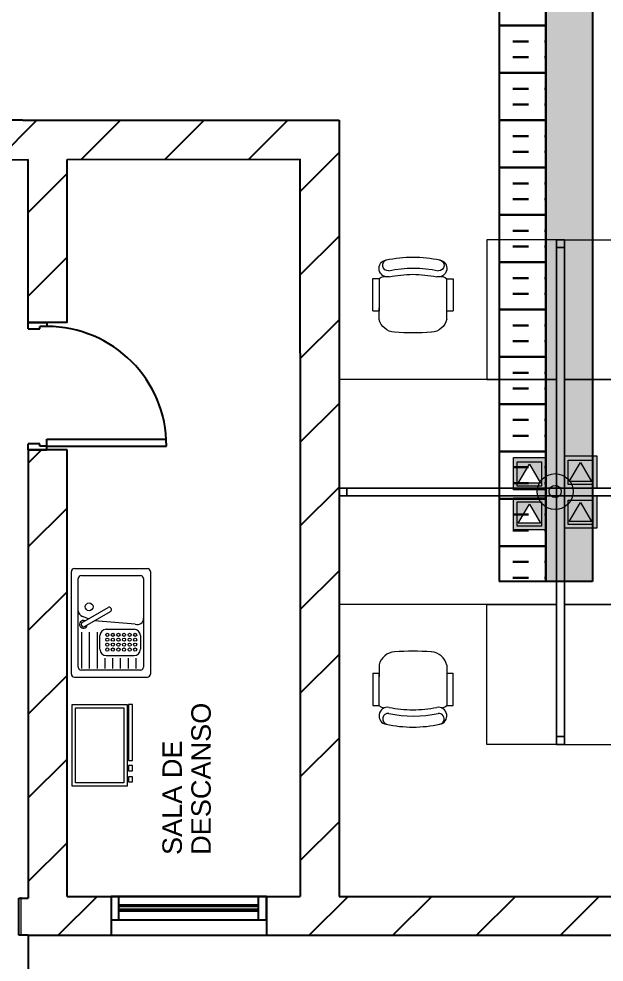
# Model space of a CAD drawing. Header units: millimetres. Extents: x 580 to 1830, y 656 to 1501.
# Drawn here: x 1476.8 to 1665.2, y 993.8 to 1297.6 of the extents above; entities that cross this region are included whole.
import ezdxf

# ---------------------------------------------------------------- set-up
doc = ezdxf.new("R2010")
doc.units = ezdxf.units.MM
doc.layers.add('001_Dark_1 30', color=7, linetype='Continuous', lineweight=0, true_color=0x242424)
doc.layers.add('separador', color=1, linetype='Continuous', lineweight=30, true_color=0xff0000)
for name, color, linetype, lineweight in [('1T Puntos voz y datos', 144, 'Continuous', 20), ('1T Ref', 7, 'Continuous', 30), ('instalacion electrica', 160, 'Continuous', 30), ('mobiliario', 253, 'Continuous', 15), ('Planta1', 250, 'Continuous', 15)]:
    doc.layers.add(name, color=color, linetype=linetype, lineweight=lineweight)
for name, color, linetype in [('bandeja', 250, 'Continuous'), ('Puertas', 7, 'Continuous'), ('tabiques', 70, 'Continuous'), ('Ventanas', 130, 'Continuous')]:
    doc.layers.add(name, color=color, linetype=linetype)
doc.layers.add('cableado telecomunicaciones', color=7, linetype='Continuous', true_color=0xe679fc)
doc.styles.get("Standard").update_dxf_attribs({"font": 'arial.ttf'})
pattern_1 = [(45, (-89664.29, -49120.476), (-13.4703842, 13.4703842), [])]

# ---------------------------------------------------------------- blocks, each defined once
blk = doc.blocks.new('Puerta hacia la derecha')
for p, q in [((-0.07, 0.12), (-0.07, 0.8887)), ((-0.025, 0.12), (-0.025, 0.89)), ((-0.82, 0.075), (-0.82, 0.12)), ((-0.82, 0.12), (-0.795, 0.12)), ((-0.82, 0), (-0.82, 0.075)), ((-0.795, 0.12), (-0.795, 0.075)), ((-0.78, 0.075), (-0.795, 0.075)), ((-0.78, 0), (-0.78, 0.075)), ((-0.025, 0.12), (-0.07, 0.12)), ((-0.025, 0.075), (-0.04, 0.075)), ((-0.04, 0.075), (-0.04, 0)), ((0, 0.12), (-0.025, 0.12)), ((-0.025, 0.12), (-0.025, 0.075)), ((0, 0), (0, 0.12)), ((-0.78, 0), (-0.82, 0)), ((0, 0), (-0.04, 0))]:
    blk.add_line(p, q)
blk.add_arc((-0.025, 0.12), 0.77, 90, 180)
blk = doc.blocks.new('Bloque puerta derecha')
blk.add_blockref('Puerta hacia la derecha', (0, 0))
blk = doc.blocks.new('ventanadim OK')
for p, q in [((1, 0.15), (0, 0.15)), ((0, 0.15), (0, 0)), ((0.05, 0), (0.05, 0.15)), ((0.95, 0), (0.95, 0.15)), ((1, 0), (1, 0.15)), ((0.95, 0.095), (0.05, 0.095)), ((0.95, 0.085), (0.05, 0.085)), ((0.95, 0.065), (0.05, 0.065)), ((0, 0), (1, 0)), ((0.95, 0.055), (0.05, 0.055))]:
    blk.add_line(p, q)
blk = doc.blocks.new('bloque nuevo cousine')
at = {"color": 8}
for p, q in [((0.065, -0.1623), (0.445, -0.1623)), ((0.045, -0.7523), (0.045, -0.1823)), ((0.465, -0.1823), (0.465, -0.7523)), ((0.0699, -0.4643), (0.2362, -0.3683)), ((0.0849, -0.4903), (0.2512, -0.3943)), ((0.1115, -0.4403), (0.0719, -0.4266)), ((0.4119, -0.4756), (0.149, -0.4532)), ((0.0654, -0.5279), (0.0654, -0.7616)), ((0.1154, -0.5279), (0.1154, -0.7616)), ((0.1654, -0.5279), (0.1654, -0.7616)), ((0.2237, -0.5088), (0.4047, -0.5088)), ((0.1837, -0.6373), (0.1837, -0.5488)), ((0.4447, -0.5488), (0.4447, -0.6373)), ((0.2154, -0.6948), (0.2154, -0.7616)), ((0.2237, -0.6773), (0.4047, -0.6773)), ((0.2654, -0.6948), (0.2654, -0.7616)), ((0.3154, -0.6948), (0.3154, -0.7616)), ((0.3654, -0.6948), (0.3654, -0.7616)), ((0.4154, -0.6948), (0.4154, -0.7616)), ((0.445, -0.7723), (0.065, -0.7723))]:
    blk.add_line(p, q, dxfattribs=at)
at = {"color": 253}
for p, q in [((0.0056, -1.5186), (0.0056, -0.9936)), ((0.0056, -0.9936), (0.36, -0.9936)), ((0.36, -0.9936), (0.36, -1.5186)), ((0.36, -1.5186), (0.0056, -1.5186))]:
    blk.add_line(p, q, dxfattribs=at)
at = {"color": 253, "linetype": 'Continuous', "ltscale": 0.25}
for p, q in [((0.0266, -1.4976), (0.0266, -1.0146)), ((0.0266, -1.0146), (0.339, -1.0146)), ((0.339, -1.0146), (0.339, -1.4976)), ((0.3678, -1.0051), (0.36, -1.0051)), ((0.3941, -0.9936), (0.3678, -0.9936)), ((0.3678, -0.9936), (0.3678, -1.3533)), ((0.3941, -1.3533), (0.3941, -0.9936)), ((0.3678, -1.3449), (0.36, -1.3449)), ((0.3678, -1.3533), (0.3941, -1.3533)), ((0.3941, -1.386), (0.3678, -1.386)), ((0.3678, -1.386), (0.3678, -1.4201)), ((0.3941, -1.4201), (0.3941, -1.386)), ((0.3678, -1.4017), (0.36, -1.4017)), ((0.3678, -1.4043), (0.36, -1.4043)), ((0.3678, -1.4201), (0.3941, -1.4201)), ((0.3941, -1.4579), (0.3678, -1.4579)), ((0.3678, -1.4579), (0.3678, -1.4919)), ((0.3941, -1.4919), (0.3941, -1.4579)), ((0.339, -1.4976), (0.0266, -1.4976)), ((0.3678, -1.4736), (0.36, -1.4736)), ((0.3678, -1.4762), (0.36, -1.4762)), ((0.3678, -1.4919), (0.3941, -1.4919))]:
    blk.add_line(p, q, dxfattribs=at)
at = {"color": 8}
for centre, radius in [((0.1146, -0.3636), 0.025), ((0.2314, -0.5442), 0.0101), ((0.2673, -0.5442), 0.0101), ((0.3032, -0.5442), 0.0101), ((0.3392, -0.5442), 0.0101), ((0.3751, -0.5442), 0.0101), ((0.411, -0.5442), 0.0101), ((0.2314, -0.5758), 0.0101), ((0.2314, -0.6074), 0.0101), ((0.2673, -0.5758), 0.0101), ((0.2673, -0.6074), 0.0101), ((0.3032, -0.5758), 0.0101), ((0.3032, -0.6074), 0.0101), ((0.3392, -0.5758), 0.0101), ((0.3392, -0.6074), 0.0101), ((0.3751, -0.5758), 0.0101), ((0.3751, -0.6074), 0.0101), ((0.411, -0.5758), 0.0101), ((0.411, -0.6074), 0.0101), ((0.2314, -0.6391), 0.0101), ((0.2673, -0.6391), 0.0101), ((0.3032, -0.6391), 0.0101), ((0.3392, -0.6391), 0.0101), ((0.3751, -0.6391), 0.0101), ((0.411, -0.6391), 0.0101)]:
    blk.add_circle(centre, radius, dxfattribs=at)
for centre, radius, start, end in [((0.065, -0.1823), 0.02, 90, 180), ((0.445, -0.1823), 0.02, 360, 90), ((0.085, -0.3888), 0.04, 180, 250.95338), ((0.2437, -0.3813), 0.015, 300, 120), ((0.0774, -0.4773), 0.025, 66.8699, 353.1301), ((0.0774, -0.4773), 0.015, 120, 300), ((0.425, -0.4378), 0.04, 250.95338, 360), ((0.2237, -0.5488), 0.04, 90, 180), ((0.4047, -0.5488), 0.04, 360, 90), ((0.2237, -0.6373), 0.04, 180, 270), ((0.4047, -0.6373), 0.04, 270, 360), ((0.065, -0.7523), 0.02, 180, 270), ((0.445, -0.7523), 0.02, 270, 360)]:
    blk.add_arc(centre, radius, start, end, dxfattribs=at)
at = {"layer": 'Planta1', "color": 55}
for p, q in [((0.02, -0.1173), (0.49, -0.1173)), ((0, -0.7973), (0, -0.1373)), ((0.51, -0.1373), (0.51, -0.7973)), ((0.02, -0.8173), (0.49, -0.8173))]:
    blk.add_line(p, q, dxfattribs=at)
for centre, start, end in [((0.02, -0.1373), 90, 180), ((0.49, -0.1373), 360, 90), ((0.02, -0.7973), 180, 270), ((0.49, -0.7973), 270, 360)]:
    blk.add_arc(centre, 0.02, start, end, dxfattribs=at)
blk = doc.blocks.new('bloque puerta automatica')
at = {"layer": '001_Dark_1 30', "linetype": 'Continuous'}
blk.add_line((2.699, -0.0062), (2.699, -0.2562), dxfattribs=at)
blk = doc.blocks.new('CH3')
for p, q in [((-259.1, 349.2), (-259.1, 141.4)), ((-218.2, 349.2), (-259.1, 349.2)), ((-218.2, 142.2), (-218.2, 349.2)), ((258.7, 349.6), (217.8, 349.6)), ((217.8, 349.6), (217.8, 141.9)), ((258.7, 141.9), (258.7, 349.6)), ((-218.2, 89.1), (-218.2, 162.9)), ((217.8, 87.4), (217.8, 162.2))]:
    blk.add_line(p, q)
at = {"linetype": 'Continuous'}
for p, q in [((-218, 141.4), (-259.1, 141.4)), ((258.7, 141.9), (217.8, 141.9))]:
    blk.add_line(p, q, dxfattribs=at)
for centre, radius, start, end in [((0, -347.9), 836.2, 78.08993, 101.91007), ((-163.1, 415.9), 55.3, 99.89884, 279.75221), ((-165.7, 435.5), 35.2, 94.91276, 274.91276), ((163.1, 415.9), 55.3, 260.24779, 80.10116), ((158.8, 436.6), 36.2, 265.08724, 70.32125), ((-3.5, -349.1), 766.3, 78.01124, 101.98876), ((18.4, -534.9), 912.7, 91.15667, 100.87136), ((-18.4, -534.9), 912.7, 79.12864, 88.84333), ((-110.6, 114.5), 110.6, 193.25658, 265.9234), ((110.6, 114.5), 110.6, 274.0766, 345.83344), ((0, 1665.8), 1665.8, 265.9234, 274.0766)]:
    blk.add_arc(centre, radius, start, end, dxfattribs=at)
for centre, start, end in [((-180.9, 308.9), 90.72261, 132.8382), ((180.4, 309.4), 47.1618, 87.57171)]:
    blk.add_arc(centre, 54.9, start, end)
blk = doc.blocks.new('A$C2A483594')
for points in [[(950, 2350), (1400, 2350), (1400, 3250), (950, 3250)], [(1450, 3250), (1450, 3200), (1400, 3200), (1400, 3250)], [(1400, 3250), (1400, 3200), (1450, 3200), (1450, 3250)], [(1900, 2350), (1450, 2350), (1450, 3250), (1900, 3250)], [(1400, 3200), (1450, 3200), (1450, 1650), (1400, 1650)], [(1450, 3200), (1400, 3200), (1400, 1650), (1450, 1650)], [(0, 2350), (0, 1650), (1400, 1650), (1400, 2350)], [(2850, 2350), (2850, 1650), (1450, 1650), (1450, 2350)], [(0, 1600), (0, 1650), (50, 1650), (50, 1600)], [(0, 1650), (0, 1600), (50, 1600), (50, 1650)], [(50, 1600), (50, 1650), (1400, 1650), (1400, 1600)], [(50, 1650), (50, 1600), (1400, 1600), (1400, 1650)], [(1450, 1650), (1450, 1600), (1400, 1600), (1400, 1650)], [(1450, 1600), (1450, 1650), (1400, 1650), (1400, 1600)], [(1400, 1600), (1400, 1650), (1450, 1650), (1450, 1600)], [(1400, 1650), (1400, 1600), (1450, 1600), (1450, 1650)], [(2800, 1650), (2800, 1600), (1450, 1600), (1450, 1650)], [(2800, 1600), (2800, 1650), (1450, 1650), (1450, 1600)], [(2850, 1650), (2850, 1600), (2800, 1600), (2800, 1650)], [(2850, 1600), (2850, 1650), (2800, 1650), (2800, 1600)], [(0, 900), (0, 1600), (1400, 1600), (1400, 900)], [(1400, 50), (1450, 50), (1450, 1600), (1400, 1600)], [(1450, 50), (1400, 50), (1400, 1600), (1450, 1600)], [(2850, 900), (2850, 1600), (1450, 1600), (1450, 900)], [(950, 900), (1400, 900), (1400, 0), (950, 0)], [(1900, 900), (1450, 900), (1450, 0), (1900, 0)], [(1450, 0), (1450, 50), (1400, 50), (1400, 0)], [(1400, 0), (1400, 50), (1450, 50), (1450, 0)]]:
    blk.add_lwpolyline(points, close=True)
at = {"extrusion": (0, 0, -1), "zscale": -1}
blk.add_blockref('CH3', (-475, 2650.1), dxfattribs=at)
blk.add_blockref('CH3', (2375, 2650.1))
at = {"rotation": 180}
blk.add_blockref('CH3', (475, 599.9), dxfattribs=at)
at = {"extrusion": (0, 0, -1), "zscale": -1, "rotation": 180}
blk.add_blockref('CH3', (-2375, 599.9), dxfattribs=at)
blk = doc.blocks.new('Datos de Piso')
at = {"layer": '1T Puntos voz y datos', "linetype": 'Continuous'}
h = blk.add_hatch(color=256, dxfattribs=at)
h.paths.add_polyline_path([(-0.174, 0.358), (-0.174, -0.001), (0.185, -0.001), (0.185, 0.358)])
h.paths.add_polyline_path([(0.004, 0.286), (0.127, 0.073), (-0.119, 0.073)], flags=16)
for p, q in [((-0.131, 0.04), (-0.131, 0.311)), ((0.139, 0.311), (0.139, 0.04)), ((0.139, 0.04), (-0.131, 0.04))]:
    blk.add_line(p, q, dxfattribs=at)
for points in [[(-0.174, 0.358), (0.185, 0.358), (0.185, -0.001), (-0.174, -0.001)], [(0.004, 0.286), (0.127, 0.073), (-0.119, 0.073)]]:
    blk.add_lwpolyline(points, close=True, dxfattribs=at)
blk.add_lwpolyline([(-0.131, 0.311), (0.139, 0.311)], dxfattribs=at)
blk = doc.blocks.new('puntosAccesoVozDatos')
at = {"layer": '1T Puntos voz y datos', "linetype": 'Continuous'}
blk.add_blockref('Datos de Piso', (0.174, 0.001), dxfattribs=at)
blk = doc.blocks.new('columnaOcaBaixante')
at = {"layer": '1T Ref', "linetype": 'Continuous', "lineweight": 9}
h = blk.add_hatch(color=1, dxfattribs=at)
h.set_gradient(color1=(245, 0, 0), one_color=1, tint=1, name='SPHERICAL')
h.paths.add_polyline_path([(-0.197, 0, 1), (0.197, 0, 1)])
h.paths.add_polyline_path([(0.067, 0, -1), (-0.067, 0, -1)], flags=16)
at = {"layer": '1T Ref', "color": 0, "linetype": 'Continuous', "lineweight": 9}
for radius in [0.197, 0.0668]:
    blk.add_circle((0, 0), radius, dxfattribs=at)

msp = doc.modelspace()

# ---------------------------------------------------------------- hatches: boundary and pattern name
at = {"layer": 'cableado telecomunicaciones'}
h = msp.add_hatch(dxfattribs=at)
h.set_pattern_fill('HONEY', color=256, scale=1.9)
h.set_pattern_definition([(0, (-89664.291, -49120.476), (9.04875, 5.22429823), [6.0325, -12.065]), (120, (-89664.291, -49120.476), (-9.04874998, 5.22429826), [6.0325, -12.065]), (60, (-89664.291, -49120.476), (2e-08, 10.44859649), [-12.065, 6.0325])])
h.paths.add_polyline_path([(1079.88, 1477.1), (917.83, 1477.1), (917.83, 1462.07), (1079.88, 1462.07)])
h.paths.add_polyline_path([(1092.38, 1477.1), (1079.88, 1477.1), (1079.88, 1462.07), (1092.38, 1462.07)])
h.paths.add_polyline_path([(1606.38, 1477.1), (1092.38, 1477.1), (1092.38, 1462.07), (1557.53, 1462.07), (1565.11, 1466.44), (1566.36, 1464.28), (1562.53, 1462.07), (1606.38, 1462.07, -0.414214), (1646.38, 1422.07), (1646.38, 1383.46), (1661.41, 1383.46), (1661.41, 1386.76), (1659.35, 1387.23), (1658.68, 1387.02), (1658.02, 1389.12), (1661.41, 1390.18), (1661.41, 1422.07, 0.02962), (1661.02, 1428.57), (1660.82, 1429.07), (1660.68, 1429.52), (1660.54, 1430.03), (1660.41, 1430.69), (1660.36, 1431.27), (1660.46, 1431.7), (1660.53, 1431.85, 0.362821)])
h.paths.add_polyline_path([(1661.41, 1382.96), (1646.38, 1382.96), (1646.38, 1381.46), (1661.41, 1381.46)])
h.paths.add_polyline_path([(1646.38, 1116.35), (1661.41, 1116.35), (1661.41, 1325.1), (1661.21, 1325.41), (1661.04, 1325.71), (1660.84, 1326.06), (1660.66, 1326.45), (1660.52, 1326.83), (1660.41, 1327.21), (1660.33, 1327.63), (1660.3, 1328.05), (1660.38, 1328.37), (1660.56, 1328.67), (1660.8, 1328.9), (1661.04, 1328.98), (1661.41, 1329.04), (1661.41, 1332.74), (1661.21, 1332.94), (1661.07, 1333.19), (1660.94, 1333.52), (1660.89, 1333.81), (1660.9, 1334.08), (1660.93, 1334.36), (1660.99, 1334.71), (1661.08, 1335.12), (1661.17, 1335.48), (1661.27, 1335.79), (1661.41, 1336.19), (1661.41, 1375.14), (1658.02, 1376.2), (1658.68, 1378.3), (1659.35, 1378.09), (1661.41, 1378.56), (1661.41, 1380.96), (1646.38, 1380.96)])
at = {"layer": 'instalacion electrica'}
h = msp.add_hatch(dxfattribs=at)
h.set_pattern_fill('INSUL', color=256, scale=1.6)
h.paths.add_polyline_path([(1079.88, 1462.07), (917.83, 1462.07), (917.83, 1447.07), (1079.88, 1447.07)])
h.paths.add_polyline_path([(1092.38, 1462.07), (1079.88, 1462.07), (1079.88, 1447.07), (1092.38, 1447.07)])
h.paths.add_polyline_path([(1557.53, 1462.07), (1092.38, 1462.07), (1092.38, 1447.07), (1531.52, 1447.07)])
edge = h.paths.add_edge_path()
edge.add_line((1631.38, 1116.35), (1646.38, 1116.35))
edge.add_line((1646.38, 1116.35), (1646.38, 1380.96))
edge.add_line((1646.38, 1380.96), (1638.87, 1380.96))
edge.add_line((1638.87, 1380.96), (1638.87, 1383.46))
edge.add_line((1638.87, 1383.46), (1646.38, 1383.46))
edge.add_line((1646.38, 1383.46), (1646.38, 1422.07))
edge.add_arc((1606.38, 1422.07), 40, 0, 90)
edge.add_line((1606.38, 1462.07), (1562.53, 1462.07))
edge.add_line((1562.53, 1462.07), (1536.53, 1447.07))
edge.add_line((1536.53, 1447.07), (1596.11, 1447.07))
edge.add_line((1596.11, 1447.07), (1595.91, 1447.88))
edge.add_line((1595.91, 1447.88), (1596.33, 1448.56))
edge.add_line((1596.33, 1448.56), (1596.96, 1448.79))
edge.add_line((1596.96, 1448.79), (1597.73, 1448.91))
edge.add_line((1597.73, 1448.91), (1598.46, 1448.9))
edge.add_line((1598.46, 1448.9), (1599.27, 1448.79))
edge.add_line((1599.27, 1448.79), (1600.19, 1448.6))
edge.add_line((1600.19, 1448.6), (1601.03, 1448.35))
edge.add_line((1601.03, 1448.35), (1601.8, 1448.04))
edge.add_line((1601.8, 1448.04), (1602.82, 1447.56))
edge.add_line((1602.82, 1447.56), (1603.72, 1447.07))
edge.add_line((1603.72, 1447.07), (1606.38, 1447.07))
edge.add_arc((1606.38, 1422.07), 25, 0, 90, ccw=False)
edge.add_line((1631.38, 1422.07), (1631.38, 1383.48))
edge.add_line((1631.38, 1383.48), (1636.39, 1383.48))
edge.add_line((1636.39, 1383.48), (1636.39, 1380.98))
edge.add_line((1636.39, 1380.98), (1631.38, 1380.98))
edge.add_line((1631.38, 1380.98), (1631.38, 1116.35))
at = {"layer": 'tabiques'}
h = msp.add_hatch(dxfattribs=at)
h.set_pattern_fill('ANSI31', color=256, scale=6)
h.set_pattern_definition(pattern_1)
h.paths.add_polyline_path([(1829.88, 1152.46), (1817.38, 1152.53), (1817.38, 1014.96), (1592.38, 1014.96), (1579.88, 1014.96), (1579.88, 1264.95), (1578.03, 1264.95), (1478.02, 1264.95), (1420.55, 1264.81), (1420.55, 1252.15), (1479.79, 1252.26), (1479.79, 1199.78), (1483.54, 1199.78), (1485.79, 1199.78), (1492.29, 1199.78), (1492.29, 1252.29), (1567.38, 1252.43), (1567.38, 1189.96), (1567.38, 1014.96), (1556.44, 1014.96), (1556.44, 1007.46), (1556.44, 1002.46), (1579.88, 1002.46), (1829.88, 1002.46)])
h.paths.add_polyline_path([(1506.44, 1014.96), (1492.29, 1014.96), (1492.29, 1158.78), (1479.79, 1158.78), (1479.79, 1014.96), (1479.79, 1014.45), (1477.37, 1014.45), (1477.37, 1002.46), (1479.79, 1002.46), (1506.44, 1002.46)], flags=0)
h.paths.add_polyline_path([(1343.05, 1214.98), (1330.48, 1214.96), (1030.54, 1214.38), (1030.54, 1260.49), (1026.79, 1260.49), (1024.54, 1260.49), (1018.04, 1260.49), (1018.04, 1214.35), (855.56, 1214.04), (854.3, 1213.99), (830.54, 1213.99), (830.53, 1213.99), (830.54, 1213.99), (830.54, 1301.49), (885.54, 1301.49), (1030.54, 1301.49), (1030.54, 1330.89), (1024.54, 1330.89), (1018.04, 1330.89), (1018.04, 1313.99), (830.54, 1313.99), (818.04, 1313.99), (818.04, 1301.49), (818.04, 1213.99), (758.4, 1213.99), (758.4, 1201.49), (830.54, 1201.49), (1330.51, 1202.46), (1330.33, 1143.98), (1342.83, 1143.98), (1343.01, 1202.42)])
h.paths.add_polyline_path([(1338.54, 1264.61), (1092.38, 1264.02), (1092.38, 1489.37), (1379.85, 1489.37), (1379.88, 1501.49), (579.88, 1501.49), (579.88, 1351.49), (592.38, 1351.49), (592.38, 1488.99), (817.47, 1489.1), (818.04, 1401.41), (818.04, 1388.99), (830.54, 1388.99), (1018.04, 1388.99), (1018.04, 1371.89), (1030.54, 1371.89), (1030.54, 1377.89), (1030.54, 1401.49), (830.54, 1401.49), (829.96, 1489.18), (1079.88, 1489.37), (1079.88, 1384.39), (1071.54, 1384.39), (1071.54, 1371.89), (1079.88, 1371.89), (1079.88, 1251.49), (1338.54, 1251.99), (1338.54, 1258.15)])
h.paths.add_polyline_path([(1342.42, 1015.07), (1342.7, 1102.98), (1336.7, 1102.98), (1330.2, 1102.98), (1329.92, 1014.96), (1029.88, 1014.96), (1029.88, 1007.46), (1029.88, 1002.46), (1329.88, 1002.46), (1342.42, 1002.46)])
h = msp.add_hatch(dxfattribs=at)
h.set_pattern_fill('ANSI31', color=256, scale=6)
h.set_pattern_definition(pattern_1)
h.paths.add_polyline_path([(1492.29, 1158.78), (1479.79, 1158.78), (1479.79, 1014.96), (1479.79, 1014.45), (1477.37, 1014.45), (1477.37, 1002.46), (1479.79, 1002.46), (1506.44, 1002.46), (1506.44, 1014.96), (1492.29, 1014.96)])

# ---------------------------------------------------------------- linework, layer by layer
for p, q in [((1478, 1264.95), (1420.55, 1264.81)), ((1478, 1264.95), (1420.55, 1264.81)), ((1478.03, 1264.95), (1578.03, 1264.95)), ((1578.03, 1264.95), (1579.88, 1264.95)), ((1579.88, 1264.95), (1579.88, 1014.96)), ((1420.55, 1252.15), (1479.79, 1252.26)), ((1479.79, 1199.78), (1479.79, 1252.26)), ((1492.29, 1252.29), (1567.38, 1252.43)), ((1492.29, 1199.78), (1492.29, 1252.29)), ((1567.38, 1189.96), (1567.38, 1252.43)), ((1492.29, 1199.78), (1479.79, 1199.78)), ((1567.38, 1189.96), (1567.38, 1014.96)), ((1492.29, 1158.78), (1479.79, 1158.78)), ((1479.79, 1158.78), (1479.79, 1014.96)), ((1492.29, 1014.96), (1492.29, 1158.78)), ((1479.79, 1014.96), (1479.79, 1014.45)), ((1492.29, 1014.96), (1567.38, 1014.96)), ((1492.29, 1014.96), (1506.44, 1014.96)), ((1506.44, 1014.96), (1506.44, 1002.46)), ((1556.44, 1014.96), (1556.44, 1002.46)), ((1579.88, 1014.96), (1592.38, 1014.96)), ((1476.78, 1014.45), (1479.79, 1014.45)), ((1476.78, 1002.46), (1476.78, 1014.45)), ((1479.79, 1002.46), (1476.78, 1002.46)), ((1479.79, 1002.46), (1479.88, 1002.46)), ((1479.79, 1002.46), (1829.88, 1002.46)), ((1479.79, 1002.46), (1479.79, 887.68)), ((1479.88, 1002.46), (1579.88, 1002.46))]:
    msp.add_line(p, q)
for points in [[(1592.38, 1014.96), (1817.38, 1014.96), (1817.38, 1489.95)], [(1492.29, 1014.96), (1567.38, 1014.96)]]:
    msp.add_lwpolyline(points)
at = {"layer": 'bandeja'}
msp.add_line((1661.41, 1116.35), (1631.38, 1116.35), dxfattribs=at)
for points in [[(917.83, 1477.1), (1606.38, 1477.1, -0.414214), (1661.41, 1422.07), (1661.41, 1116.35)], [(917.83, 1447.07), (1606.38, 1447.07, -0.414214), (1631.38, 1422.07), (1631.38, 1116.35)]]:
    msp.add_lwpolyline(points, format="xyb", dxfattribs=at)
at = {"layer": 'separador'}
msp.add_lwpolyline([(917.83, 1462.07), (1606.38, 1462.07, -0.414214), (1646.38, 1422.07), (1646.38, 1116.35)], format="xyb", dxfattribs=at)

# ---------------------------------------------------------------- block references
at = {"xscale": 29.26554455586546, "yscale": 29.26554455586546, "zscale": 29.26554455586546}
msp.add_blockref('columnaOcaBaixante', (1649.42, 1145.36), dxfattribs=at)
at = {"layer": 'mobiliario'}
for name, p, xscale, yscale, zscale in [('A$C2A483594', (1579.88, 1063.94), 0.05000000000000052, 0.05000000000000052, 0.05000000000000052), ('bloque nuevo cousine', (1493.67, 1126.43), 50, 50, 50)]:
    msp.add_blockref(name, p, dxfattribs=dict(at, xscale=xscale, yscale=yscale, zscale=zscale))
at = {"layer": 'Planta1', "xscale": 28.97063719751798, "yscale": 28.97063719751798, "zscale": 28.97063719751798}
for p in [(1635.95, 1145.88), (1652.38, 1146.44), (1635.95, 1132.99), (1652.38, 1133.55)]:
    msp.add_blockref('puntosAccesoVozDatos', p, dxfattribs=at)
at = {"layer": 'Puertas', "xscale": 50, "yscale": 50, "zscale": 50, "rotation": 270}
msp.add_blockref('Bloque puerta derecha', (1479.79, 1158.78), dxfattribs=at)
at = {"layer": 'Puertas', "xscale": 50, "yscale": 50, "zscale": 50}
msp.add_blockref('bloque puerta automatica', (1342.42, 1015.07), dxfattribs=at)
at = {"layer": 'Ventanas', "xscale": 50, "yscale": 50, "zscale": 50}
msp.add_blockref('ventanadim OK', (1506.44, 1007.46), dxfattribs=at)

# ---------------------------------------------------------------- texts
at = {"layer": 'Planta1'}
for s, p in [('DESCANSO', (1538.54, 1028.36, 0)), ('SALA DE', (1529.24, 1028.32, 0))]:
    msp.add_text(s, height=6.25, rotation=90, dxfattribs=at).set_placement(p)

doc.saveas('drawing.dxf')
